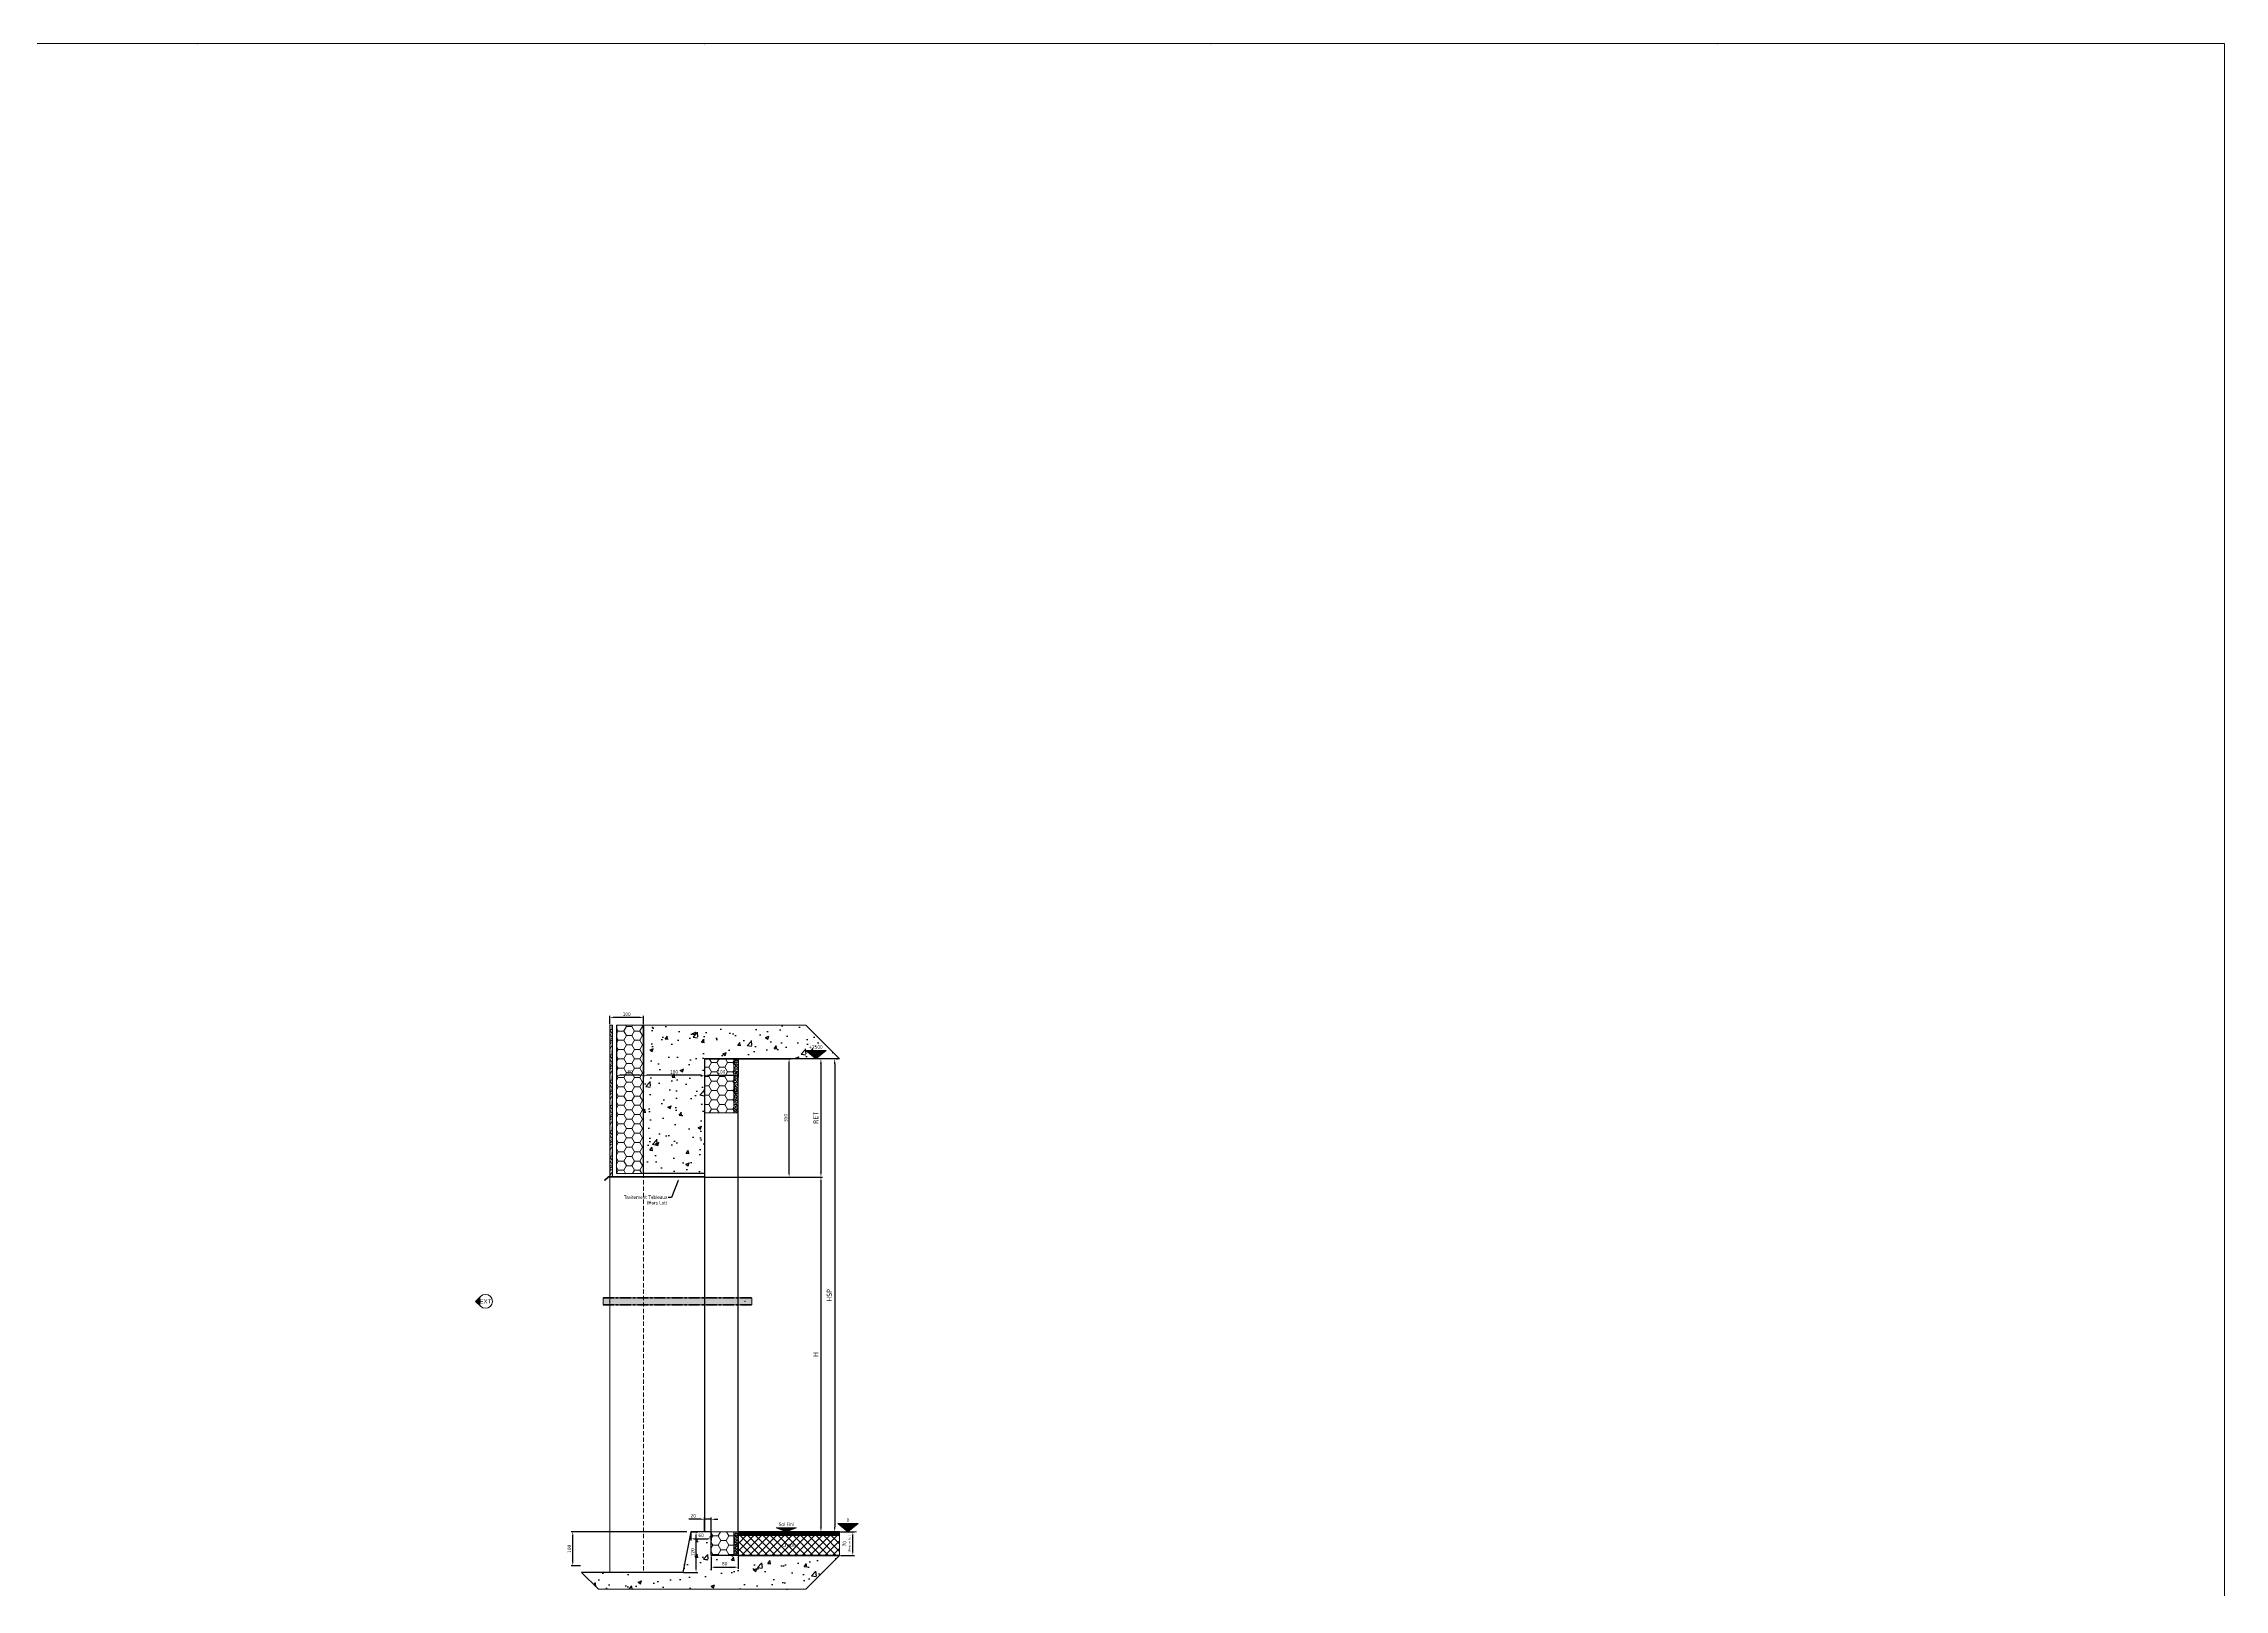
# Model space of a CAD drawing. Header units: millimetres. Extents: x -20000 to 230000, y -17405 to 24510.
# Drawn here: x 123044 to 129500, y 4924 to 9500 of the extents above; entities that cross this region are included whole.
import ezdxf
from ezdxf import colors
from ezdxf.entities.mleader import LeaderData, LeaderLine
from ezdxf.enums import TextEntityAlignment as Align
from ezdxf.math import Vec2, Vec3

# ---------------------------------------------------------------- set-up
doc = ezdxf.new("R2010")
doc.units = ezdxf.units.MM
doc.header["$PDMODE"] = 35
doc.header["$PDSIZE"] = 0.5
doc.linetypes.add('AXES', pattern=[50.8, 31.75, -6.35, 6.35, -6.35])
doc.linetypes.add('CACHE', pattern=[9.525, 6.35, -3.175])
doc.layers.get('0').update_dxf_attribs({"lineweight": 13})
doc.layers.get('Defpoints').update_dxf_attribs({"true_color": 0xc2a584})
for name, color, linetype, lineweight in [('0 - 1 (validé)', 3, 'Continuous', 13), ('1 - Aluminium', 150, 'Continuous', 13), ('1 - Axe', 1, 'AXES', 0), ('1 - BETON', 251, 'Continuous', 25), ('1 - Bois', 44, 'Continuous', 13), ('1 - Béton', 251, 'Continuous', 25), ('1 - Cotation', 32, 'Continuous', 13), ('1 - INTERROMPU', 253, 'CACHE', 13), ('1 - Isolant', 132, 'Continuous', 13), ('1 - Platre', 252, 'Continuous', 13), ('1 - Texte', 7, 'Continuous', 13), ('Texte', 7, 'Continuous', 13)]:
    doc.layers.add(name, color=color, linetype=linetype, lineweight=lineweight)
for name, color, linetype, lineweight, plot in [('0 - Invisible', 43, 'Continuous', 0, False), ('0 - Trame', 1, 'Continuous', 0, False), ('Non visible', 163, 'Continuous', 25, False)]:
    doc.layers.add(name, color=color, linetype=linetype, lineweight=lineweight, plot=plot)
doc.layers.add('1 - Cache', color=7, linetype='Continuous', lineweight=0, true_color=0xffffff)
doc.styles.get("Standard").update_dxf_attribs({"font": 'ARIALUNI.TTF'})
doc.styles.add('Texte Poralu', font='tahomabd.ttf')
doc.dimstyles.new('100 - 1000', dxfattribs={"dimtxt": 15, "dimasz": 15, "dimexe": 5, "dimexo": 2.5, "dimgap": 8, "dimtad": 1, "dimdec": 1, "dimtxsty": 'Texte Poralu', "dimcen": 10, "dimazin": 0, "dimtfac": 1, "dimtdec": 1, "dimtmove": 0, "dimatfit": 3, "dimfxl": 1, "dimarcsym": 0})
doc.dimstyles.new('30 - 1000', dxfattribs={"dimtxt": 10, "dimasz": 10, "dimexe": 5, "dimexo": 2.5, "dimgap": 5, "dimtad": 1, "dimdec": 1, "dimtxsty": 'Texte Poralu', "dimcen": 5, "dimazin": 0, "dimtfac": 1, "dimtdec": 1, "dimtmove": 0, "dimatfit": 3, "dimfxl": 1, "dimarcsym": 0})

# ---------------------------------------------------------------- blocks, each defined once
blk = doc.blocks.new('Cadre Coupe_Elev')
for p in [(3500, 9500), (5000, 9500), (6500, 9500), (8000, 9500)]:
    blk.add_point(p)
at = {"layer": '0 - Trame'}
blk.add_lwpolyline([(500, 500), (9500, 500), (9500, 9500), (500, 9500)], close=True, dxfattribs=at)
at = {"layer": 'Defpoints'}
blk.add_point((5000, 5730), dxfattribs=at)
at = {"color": 7}
blk.add_attdef('REPERE_1', text='', height=300, dxfattribs=at).set_placement((1000, 9000), align=Align.MIDDLE_CENTER)
at = {"layer": '1 - Texte', "color": 7}
for tag, p in [('DEFINITION1', (5000, 1200)), ('DEFINITION2', (5000, 800))]:
    blk.add_attdef(tag, text='', height=250, dxfattribs=at).set_placement(p, align=Align.MIDDLE_CENTER)
at = {"layer": 'Non visible', "style": 'Texte Poralu'}
for p in [(5447.1, 4905.8), (5447.1, 4605.8)]:
    blk.add_attdef('REPERE_2', text='', height=35, dxfattribs=at).set_placement(p, align=Align.MIDDLE_LEFT)
blk = doc.blocks.new('*U1044')
at = {"layer": '1 - Béton'}
h = blk.add_hatch(dxfattribs=at)
h.set_pattern_fill('ANSI31', color=256, scale=0.5, angle=135)
h.set_pattern_definition([(180, (200, -2e-12), (-3e-16, -1.5875), [])])
h.paths.add_polyline_path([(0, 60), (300, 60), (300, 70), (0, 70)])
h = blk.add_hatch(dxfattribs=at)
h.set_pattern_fill('ANSI37', color=256, scale=5)
h.set_pattern_definition([(45, (200, -2e-12), (-11.2253, 11.2253), []), (135, (200, -2e-12), (-11.2253, -11.2253), [])])
h.paths.add_polyline_path([(0, 0), (300, 0), (300, 60), (0, 60)])
h.paths.add_polyline_path([(125.9, 20.8), (174, 20.8), (174, 42.4), (125.9, 42.4)], flags=24)
at = {"layer": '0 - Invisible'}
for points in [[(0, 60), (300, 60), (300, 70), (0, 70), (0, 60)], [(0, 0), (300, 0), (300, 60), (0, 60), (0, 0)]]:
    blk.add_lwpolyline(points, dxfattribs=at)
at = {"layer": '1 - Béton'}
for points in [[(300, 70), (0, 70), (0, 60), (300, 60)], [(300, 60), (0, 60), (0, 0), (300, 0)]]:
    blk.add_lwpolyline(points, dxfattribs=at)
at = {"layer": 'Texte', "insert": (150, 30), "char_height": 10, "attachment_point": 5, "style": 'Texte Poralu'}
blk.add_mtext_dynamic_manual_height_columns('Chape', width=29.382, gutter_width=50, heights=[0], dxfattribs=at)
blk = doc.blocks.new('*U1065')
at = {"layer": '1 - Isolant'}
h = blk.add_hatch(dxfattribs=at)
h.set_pattern_fill('HONEY', color=256, scale=5)
h.set_pattern_definition([(0, (-58617.141, -19307.493), (23.8125, 13.7481532), [15.875, -31.75]), (120, (-58617.141, -19307.493), (-23.8125, 13.7481533), [15.875, -31.75]), (60, (-58617.141, -19307.493), (5e-08, 27.4963065), [-31.75, 15.875])])
h.paths.add_polyline_path([(0, -70), (67, -70), (67, 0), (0, 0)])
at = {"layer": '1 - Platre'}
h = blk.add_hatch(dxfattribs=at)
h.set_pattern_fill('AR-SAND', color=256, scale=0.1)
h.set_pattern_definition([(37.5, (-58617.141, -19307.4927), (-0.16000313, 4.89413237), [0, -3.8608, 0, -4.318, 0, -4.1275]), (7.5, (-58617.141, -19307.4927), (4.4952328, 7.168251), [0, -2.0828, 0, -3.4798, 0, -1.3335]), (327.5, (-58620.265, -19307.4927), (7.9099237, 0.01437185), [0, -1.27, 0, -4.572, 0, -5.969]), (317.5, (-58620.265, -19307.4927), (7.6355645, 2.2292932), [0, -0.635, 0, -2.9972, 0, -3.429])])
h.paths.add_polyline_path([(80, -70), (80, 0), (67, 0), (67, -70)])
at = {"layer": '0 - Invisible'}
for points in [[(0, -70), (67, -70)], [(67, -70), (80, -70)]]:
    blk.add_lwpolyline(points, dxfattribs=at)
at = {"layer": '1 - Isolant'}
blk.add_lwpolyline([(67, -70), (67, 0), (0, 0), (0, -70)], dxfattribs=at)
at = {"layer": '1 - Platre'}
blk.add_lwpolyline([(80, -70), (80, 0), (67, 0), (67, -70)], dxfattribs=at)
blk = doc.blocks.new('*U1064')
at = {"layer": '1 - BETON'}
h = blk.add_hatch(dxfattribs=at)
h.set_pattern_fill('CONCRETE', color=256, scale=15, style=0, pattern_type=2)
h.set_pattern_definition([(50, (112, 180), (107.589, -9.413), [11.25, -123.75]), (355, (112, 180), (-20.813, 112.829), [9, -99]), (100.451, (120.97, 179.22), (86.776, 103.416), [9.561, -105.171]), (46.184, (112, 210), (160.086, -24.828), [16.875, -185.625]), (96.636, (125.34, 207.93), (140.2, 146.118), [14.34, -157.757]), (351.184, (112, 210), (140.2, 146.118), [13.5, -148.5]), (21, (127, 202.5), (89.536, -60.393), [11.25, -123.75]), (326, (127, 202.5), (36.497, 108.773), [9, -99]), (71.451, (134.46, 197.47), (126.033, 48.38), [9.561, -105.171]), (37.5, (112, 180), (1.824, 49.934), [0, -97.8, 0, -100.5, 0, -99.375]), (7.5, (112, 180), (39.4604, 59.1618), [0, -57.3, 0, -95.55, 0, -37.875]), (327.5, (78.55, 180), (80.0734, -3.3832), [0, -37.5, 0, -117, 0, -155.25]), (317.5, (63.55, 180), (87.478, 15.016), [0, -48.75, 0, -77.7, 0, -110.25])])
h.paths.add_polyline_path([(380, -70), (280, -170), (-334, -170), (-384, -120), (-84, -120), (-60, 0), (0, 0), (0, -70)])
at = {"layer": '0 - Invisible'}
blk.add_lwpolyline([(380, -70), (280, -170), (-334, -170), (-384, -120)], dxfattribs=at)
at = {"layer": '1 - BETON'}
blk.add_lwpolyline([(380, -70), (0, -70), (0, 0), (-60, 0), (-84, -120), (-384, -120)], dxfattribs=at)
blk = doc.blocks.new('*D1594')
at = {"layer": '1 - Cotation', "color": 0, "lineweight": -2, "transparency": 16777216}
for p, q in [((125020, 5021.2), (125020, 4984.2)), ((125030, 4989.2), (125090, 4989.2)), ((125100, 5021.2), (125100, 4984.2))]:
    blk.add_line(p, q, dxfattribs=at)
at = {"layer": '1 - Cotation', "color": 0, "transparency": 16777216}
for points in [[(125030, 4990.8), (125030, 4987.5), (125020, 4989.2)], [(125090, 4990.8), (125090, 4987.5), (125100, 4989.2)]]:
    blk.add_solid(points, dxfattribs=at)
at = {"layer": 'Defpoints', "color": 0, "transparency": 16777216}
for p in [(125020, 5023.7), (125100, 5023.7), (125100, 4989.2)]:
    blk.add_point(p, dxfattribs=at)
at = {"layer": '1 - Cotation', "color": 0, "transparency": 16777216, "insert": (125060, 4999.4), "char_height": 10, "attachment_point": 5, "style": 'Texte Poralu'}
blk.add_mtext('80', dxfattribs=at)
blk = doc.blocks.new('*U199')
blk.add_hatch(color=256).paths.add_polyline_path([(25, 0), (55, 25), (-5, 25)])
blk.add_line((0, 0), (50, 0))
blk.add_lwpolyline([(25, 0), (55, 25), (-5, 25), (25, 0)])
at = {"style": 'Texte Poralu'}
blk.add_attdef('HAUTEUR', text='', height=10, dxfattribs=at).set_placement((25, 35), align=Align.MIDDLE_CENTER)
blk = doc.blocks.new('*U200')
blk.add_hatch(color=256).paths.add_polyline_path([(0, 0), (30, 12.5), (-30, 12.5)])
blk.add_lwpolyline([(0, 0), (30, 12.5), (-30, 12.5), (0, 0)])
at = {"layer": 'Texte', "insert": (0, 17.5), "char_height": 10, "attachment_point": 8, "style": 'Texte Poralu'}
blk.add_mtext('Sol Fini', dxfattribs=at)
blk = doc.blocks.new('*D1595')
at = {"color": 0, "lineweight": -2, "transparency": 16777216}
for p, q in [((125402.5, 5093.7), (125444.3, 5093.7)), ((125439.3, 5033.7), (125439.3, 5083.7)), ((125402.5, 5023.7), (125444.3, 5023.7))]:
    blk.add_line(p, q, dxfattribs=at)
at = {"color": 0, "transparency": 16777216}
for points in [[(125437.7, 5083.7), (125441, 5083.7), (125439.3, 5093.7)], [(125437.7, 5033.7), (125441, 5033.7), (125439.3, 5023.7)]]:
    blk.add_solid(points, dxfattribs=at)
at = {"layer": 'Defpoints', "color": 0, "transparency": 16777216}
for p in [(125400, 5093.7), (125439.3, 5093.7), (125400, 5023.7)]:
    blk.add_point(p, dxfattribs=at)
at = {"color": 0, "transparency": 16777216, "insert": (125421.7, 5058.7), "char_height": 10, "attachment_point": 5, "rotation": 90, "style": 'Texte Poralu'}
blk.add_mtext('70 \\P{\\H0.6x;(Réserve Sol)}', dxfattribs=at)
blk = doc.blocks.new('*D1602')
at = {"layer": '1 - Cotation', "color": 0, "lineweight": -2, "transparency": 16777216}
for p, q in [((124960, 5091.2), (124960, 5068.2)), ((124970, 5073.2), (125010, 5073.2)), ((125020, 5091.2), (125020, 5068.2))]:
    blk.add_line(p, q, dxfattribs=at)
at = {"layer": '1 - Cotation', "color": 0, "transparency": 16777216}
for points in [[(124970, 5074.8), (124970, 5071.5), (124960, 5073.2)], [(125010, 5074.8), (125010, 5071.5), (125020, 5073.2)]]:
    blk.add_solid(points, dxfattribs=at)
at = {"layer": 'Defpoints', "color": 0, "transparency": 16777216}
for p in [(124960, 5093.7), (125020, 5093.7), (125020, 5073.2)]:
    blk.add_point(p, dxfattribs=at)
at = {"layer": '1 - Cotation', "color": 0, "transparency": 16777216, "insert": (124990, 5083.4), "char_height": 10, "attachment_point": 5, "style": 'Texte Poralu'}
blk.add_mtext('60', dxfattribs=at)
blk = doc.blocks.new('*U801')
at = {"layer": '1 - Isolant'}
h = blk.add_hatch(dxfattribs=at)
h.set_pattern_fill('HONEY', color=256, scale=5)
h.set_pattern_definition([(0, (-58597.141, -19447.493), (23.8125, 13.7481532), [15.875, -31.75]), (120, (-58597.141, -19447.493), (-23.8125, 13.7481533), [15.875, -31.75]), (60, (-58597.141, -19447.493), (5e-08, 27.4963065), [-31.75, 15.875])])
h.paths.add_polyline_path([(0, -350), (87, -350), (87, -190), (0, -190)])
at = {"layer": '1 - Platre'}
h = blk.add_hatch(dxfattribs=at)
h.set_pattern_fill('AR-SAND', color=256, scale=0.1)
h.set_pattern_definition([(37.5, (-58597.141, -19447.4927), (-0.16000313, 4.89413237), [0, -3.8608, 0, -4.318, 0, -4.1275]), (7.5, (-58597.141, -19447.4927), (4.4952328, 7.168251), [0, -2.0828, 0, -3.4798, 0, -1.3335]), (327.5, (-58600.265, -19447.4927), (7.9099237, 0.01437185), [0, -1.27, 0, -4.572, 0, -5.969]), (317.5, (-58600.265, -19447.4927), (7.6355645, 2.2292932), [0, -0.635, 0, -2.9972, 0, -3.429])])
h.paths.add_polyline_path([(100, -350), (100, -190), (87, -190), (87, -350)])
at = {"layer": '0 - Invisible'}
for points in [[(0, -350), (87, -350)], [(87, -350), (100, -350)]]:
    blk.add_lwpolyline(points, dxfattribs=at)
at = {"layer": '1 - Isolant'}
blk.add_lwpolyline([(87, -350), (87, -190), (0, -190), (0, -350)], dxfattribs=at)
at = {"layer": '1 - Platre'}
blk.add_lwpolyline([(100, -350), (100, -190), (87, -190), (87, -350)], dxfattribs=at)
blk = doc.blocks.new('*U901')
at = {"layer": '1 - Isolant'}
h = blk.add_hatch(dxfattribs=at)
h.set_pattern_fill('HONEY', color=256, scale=5, style=0)
h.set_pattern_definition([(0, (-80, 280), (23.8125, 13.74815), [15.875, -31.75]), (120, (-80, 280), (-23.8125, 13.74815), [15.875, -31.75]), (60, (-80, 280), (5e-08, 27.4963), [-31.75, 15.875])])
h.paths.add_polyline_path([(-80, 440), (0, 440), (0, 0), (-80, 0)])
at = {"layer": '0 - Invisible'}
blk.add_lwpolyline([(-80, 440), (0, 440)], dxfattribs=at)
at = {"layer": '1 - Isolant'}
blk.add_lwpolyline([(0, 440), (0, 0), (0, 0), (0, 0), (-80, 0), (-80, 440)], dxfattribs=at)
blk = doc.blocks.new('*D1599')
at = {"layer": '1 - Cotation', "color": 0, "lineweight": -2, "transparency": 16777216}
for p, q in [((125002.5, 6144.3), (125350, 6144.3)), ((125345, 6129.3), (125345, 5108.7)), ((125397.5, 5093.7), (125340, 5093.7))]:
    blk.add_line(p, q, dxfattribs=at)
at = {"layer": '1 - Cotation', "color": 0, "transparency": 16777216}
for points in [[(125342.5, 6129.3), (125347.5, 6129.3), (125345, 6144.3)], [(125342.5, 5108.7), (125347.5, 5108.7), (125345, 5093.7)]]:
    blk.add_solid(points, dxfattribs=at)
at = {"layer": 'Defpoints', "color": 0, "transparency": 16777216}
for p in [(125000, 6144.3), (125345, 5093.7), (125400, 5093.7)]:
    blk.add_point(p, dxfattribs=at)
at = {"layer": '1 - Cotation', "color": 0, "transparency": 16777216, "insert": (125329.5, 5619), "char_height": 15, "attachment_point": 5, "rotation": 90, "style": 'Texte Poralu'}
blk.add_mtext('H', dxfattribs=at)
blk = doc.blocks.new('*D1600')
at = {"layer": '1 - Cotation', "color": 0, "lineweight": -2, "transparency": 16777216}
for p, q in [((125397.5, 6494.3), (125380.7, 6494.3)), ((125385.7, 6479.3), (125385.7, 5108.7)), ((125397.5, 5093.7), (125380.7, 5093.7))]:
    blk.add_line(p, q, dxfattribs=at)
at = {"layer": '1 - Cotation', "color": 0, "transparency": 16777216}
for points in [[(125383.2, 6479.3), (125388.2, 6479.3), (125385.7, 6494.3)], [(125383.2, 5108.7), (125388.2, 5108.7), (125385.7, 5093.7)]]:
    blk.add_solid(points, dxfattribs=at)
at = {"layer": 'Defpoints', "color": 0, "transparency": 16777216}
for p in [(125400, 6494.3), (125385.7, 5093.7), (125400, 5093.7)]:
    blk.add_point(p, dxfattribs=at)
at = {"layer": '1 - Cotation', "color": 0, "transparency": 16777216, "insert": (125369.9, 5794), "char_height": 15, "attachment_point": 5, "rotation": 90, "style": 'Texte Poralu'}
blk.add_mtext('HSP', dxfattribs=at)
blk = doc.blocks.new('*U1314')
at = {"layer": '1 - BETON'}
h = blk.add_hatch(dxfattribs=at)
h.set_pattern_fill('CONCRETE', color=256, scale=15, style=0, pattern_type=2)
h.set_pattern_definition([(50, (120, 40), (107.589, -9.413), [11.25, -123.75]), (355, (120, 40), (-20.813, 112.83), [9, -99]), (100.451, (128.97, 39.22), (86.776, 103.416), [9.561, -105.171]), (46.184, (120, 70), (160.086, -24.828), [16.875, -185.625]), (96.636, (133.34, 67.93), (140.2, 146.12), [14.34, -157.757]), (351.184, (120, 70), (140.2, 146.12), [13.5, -148.5]), (21, (135, 62.5), (89.536, -60.393), [11.25, -123.75]), (326, (135, 62.5), (36.497, 108.773), [9, -99]), (71.451, (142.46, 57.47), (126.033, 48.38), [9.561, -105.171]), (37.5, (120, 40), (1.824, 49.934), [0, -97.8, 0, -100.5, 0, -99.375]), (7.5, (120, 40), (39.4604, 59.162), [0, -57.3, 0, -95.55, 0, -37.875]), (327.5, (86.55, 40), (80.0734, -3.3832), [0, -37.5, 0, -117, 0, -155.25]), (317.5, (71.55, 40), (87.478, 15.016), [0, -48.75, 0, -77.7, 0, -110.25])])
h.paths.add_polyline_path([(400, 340), (300, 440), (-180, 440), (-180, 0), (0, 0), (0, 340)])
at = {"layer": '0 - Invisible'}
blk.add_lwpolyline([(400, 340), (300, 440), (-180, 440)], dxfattribs=at)
at = {"layer": '1 - BETON'}
blk.add_lwpolyline([(400, 340), (0, 340), (0, 0), (-180, 0), (-180, 440)], dxfattribs=at)
blk = doc.blocks.new('*U198')
h = blk.add_hatch(color=256)
edge = h.paths.add_edge_path()
edge.add_line((-29.2, 0), (-14.6, -14.6))
edge.add_arc((0, 0), 20.6, 180, 225, ccw=False)
edge.add_arc((0, 0), 20.6, 135, 180, ccw=False)
edge.add_line((-14.6, 14.6), (-29.2, 0))
for p, q in [((-14.6, 14.6), (-29.2, 0)), ((-29.2, 0), (-14.6, -14.6))]:
    blk.add_line(p, q)
blk.add_circle((0, 0), 20.6)
at = {"insert": (0, 0), "char_height": 12.5, "attachment_point": 5}
blk.add_mtext('EXT', dxfattribs=at)
blk = doc.blocks.new('*D1596')
at = {"layer": '1 - Cotation', "color": 0, "lineweight": -2, "transparency": 16777216}
for p, q in [((125000, 6491.8), (125000, 6440.5)), ((125100, 6491.8), (125100, 6440.5)), ((125010, 6445.5), (125090, 6445.5))]:
    blk.add_line(p, q, dxfattribs=at)
at = {"layer": '1 - Cotation', "color": 0, "transparency": 16777216}
for points in [[(125010, 6447.2), (125010, 6443.8), (125000, 6445.5)], [(125090, 6447.2), (125090, 6443.8), (125100, 6445.5)]]:
    blk.add_solid(points, dxfattribs=at)
at = {"layer": 'Defpoints', "color": 0, "transparency": 16777216}
for p in [(125000, 6494.3), (125100, 6494.3), (125100, 6445.5)]:
    blk.add_point(p, dxfattribs=at)
at = {"layer": '1 - Cotation', "color": 0, "transparency": 16777216, "insert": (125050, 6455.7), "char_height": 10, "attachment_point": 5, "style": 'Texte Poralu'}
blk.add_mtext('100', dxfattribs=at)
blk = doc.blocks.new('*D1603')
at = {"layer": '1 - Cotation', "color": 0, "lineweight": -2, "transparency": 16777216}
for p, q in [((124820, 6591.8), (124820, 6440.5)), ((125000, 6491.8), (125000, 6440.5)), ((124990, 6445.5), (124830, 6445.5))]:
    blk.add_line(p, q, dxfattribs=at)
at = {"layer": '1 - Cotation', "color": 0, "transparency": 16777216}
for points in [[(124830, 6447.2), (124830, 6443.8), (124820, 6445.5)], [(124990, 6447.2), (124990, 6443.8), (125000, 6445.5)]]:
    blk.add_solid(points, dxfattribs=at)
at = {"layer": 'Defpoints', "color": 0, "transparency": 16777216}
for p in [(124820, 6594.3), (125000, 6494.3), (124820, 6445.5)]:
    blk.add_point(p, dxfattribs=at)
at = {"layer": '1 - Cotation', "color": 0, "transparency": 16777216, "insert": (124910, 6455.7), "char_height": 10, "attachment_point": 5, "style": 'Texte Poralu'}
blk.add_mtext('180', dxfattribs=at)
blk = doc.blocks.new('*D1597')
at = {"layer": '1 - Cotation', "color": 0, "lineweight": -2, "transparency": 16777216}
for p, q in [((125397.5, 6494.3), (125340, 6494.3)), ((125345, 6479.3), (125345, 6159.3)), ((125002.5, 6144.3), (125350, 6144.3))]:
    blk.add_line(p, q, dxfattribs=at)
at = {"layer": '1 - Cotation', "color": 0, "transparency": 16777216}
for points in [[(125342.5, 6479.3), (125347.5, 6479.3), (125345, 6494.3)], [(125342.5, 6159.3), (125347.5, 6159.3), (125345, 6144.3)]]:
    blk.add_solid(points, dxfattribs=at)
at = {"layer": 'Defpoints', "color": 0, "transparency": 16777216}
for p in [(125400, 6494.3), (125000, 6144.3), (125345, 6144.3)]:
    blk.add_point(p, dxfattribs=at)
at = {"layer": '1 - Cotation', "color": 0, "transparency": 16777216, "insert": (125329.5, 6319.3), "char_height": 15, "attachment_point": 5, "rotation": 90, "style": 'Texte Poralu'}
blk.add_mtext('RET', dxfattribs=at)
blk = doc.blocks.new('*U474')
blk.add_hatch(color=256).paths.add_polyline_path([(-70, 0), (-100, 25), (-40, 25)])
blk.add_line((0, 0), (-95, 0))
blk.add_lwpolyline([(-70, 0), (-100, 25), (-40, 25), (-70, 0)])
at = {"style": 'Texte Poralu'}
blk.add_attdef('HAUTEUR', text='', height=10, dxfattribs=at).set_placement((-70, 35), align=Align.MIDDLE_CENTER)
blk = doc.blocks.new('*D1604')
at = {"layer": 'Defpoints', "color": 0, "lineweight": -2, "transparency": 16777216}
for p, q in [((125002.5, 6494.3), (125255.7, 6494.3)), ((125250.7, 6154.3), (125250.7, 6484.3)), ((125002.5, 6144.3), (125255.7, 6144.3))]:
    blk.add_line(p, q, dxfattribs=at)
at = {"layer": 'Defpoints', "color": 0, "transparency": 16777216}
for p in [(125000, 6494.3), (125250.7, 6494.3), (125000, 6144.3)]:
    blk.add_point(p, dxfattribs=at)
for points in [[(125249.1, 6484.3), (125252.4, 6484.3), (125250.7, 6494.3)], [(125249.1, 6154.3), (125252.4, 6154.3), (125250.7, 6144.3)]]:
    blk.add_solid(points, dxfattribs=at)
at = {"layer": 'Defpoints', "color": 0, "transparency": 16777216, "insert": (125240.5, 6319.3), "char_height": 10, "attachment_point": 5, "rotation": 90, "style": 'Texte Poralu'}
blk.add_mtext('350', dxfattribs=at)
blk = doc.blocks.new('*D1605')
at = {"layer": '1 - Cotation', "color": 0, "lineweight": -2, "transparency": 16777216}
for p, q in [((124740, 6591.8), (124740, 6440.5)), ((124820, 6591.8), (124820, 6440.5)), ((124810, 6445.5), (124750, 6445.5))]:
    blk.add_line(p, q, dxfattribs=at)
at = {"layer": '1 - Cotation', "color": 0, "transparency": 16777216}
for points in [[(124750, 6447.2), (124750, 6443.8), (124740, 6445.5)], [(124810, 6447.2), (124810, 6443.8), (124820, 6445.5)]]:
    blk.add_solid(points, dxfattribs=at)
at = {"layer": 'Defpoints', "color": 0, "transparency": 16777216}
for p in [(124740, 6594.3), (124820, 6594.3), (124740, 6445.5)]:
    blk.add_point(p, dxfattribs=at)
at = {"layer": '1 - Cotation', "color": 0, "transparency": 16777216, "insert": (124780, 6455.7), "char_height": 10, "attachment_point": 5, "style": 'Texte Poralu'}
blk.add_mtext('80', dxfattribs=at)
blk = doc.blocks.new('*D1598')
at = {"layer": '1 - Cotation', "color": 0, "lineweight": -2, "transparency": 16777216}
for p, q in [((124720, 6596.8), (124720, 6621.3)), ((124810, 6616.3), (124730, 6616.3)), ((124820, 6596.8), (124820, 6621.3))]:
    blk.add_line(p, q, dxfattribs=at)
at = {"layer": '1 - Cotation', "color": 0, "transparency": 16777216}
for points in [[(124730, 6618), (124730, 6614.7), (124720, 6616.3)], [(124810, 6618), (124810, 6614.7), (124820, 6616.3)]]:
    blk.add_solid(points, dxfattribs=at)
at = {"layer": 'Defpoints', "color": 0, "transparency": 16777216}
for p in [(124720, 6616.3), (124720, 6594.3), (124820, 6594.3)]:
    blk.add_point(p, dxfattribs=at)
at = {"layer": '1 - Cotation', "color": 0, "transparency": 16777216, "insert": (124770, 6626.5), "char_height": 10, "attachment_point": 5, "style": 'Texte Poralu'}
blk.add_mtext('100', dxfattribs=at)
blk = doc.blocks.new('*U839')
at = {"layer": '1 - Cache'}
blk.add_hatch(color=256, dxfattribs=at).paths.add_polyline_path([(-20, -10), (420, -10), (420, 10), (-20, 10)])
at = {"layer": '0 - Invisible'}
blk.add_lwpolyline([(-20, -10), (420, -10), (420, 10), (-20, 10)], close=True, dxfattribs=at)
for p in [(0, 0), (400, 0)]:
    blk.add_point(p, dxfattribs=at)
at = {"layer": '1 - Axe', "lineweight": 50}
for p, q in [((-20, 10), (420, 10)), ((-20, -10), (420, -10))]:
    blk.add_line(p, q, dxfattribs=at)
blk = doc.blocks.new('*U831')
at = {"layer": '1 - Aluminium'}
h = blk.add_hatch(dxfattribs=at)
h.set_pattern_fill('ANSI32', color=256, scale=0.5, angle=90, style=0)
h.set_pattern_definition([(135, (-295.6066, -10.1673), (-3.367596, -3.367596), []), (135, (-295.6066, -7.922), (-3.367596, -3.367596), [])])
edge = h.paths.add_edge_path()
edge.add_line((0, 1.5), (0, 0))
edge.add_line((0, 0), (-284.4, 0))
edge.add_line((-284.4, 0), (-294.5, -10.2))
edge.add_line((-294.5, -10.2), (-295.6, -9.1))
edge.add_line((-295.6, -9.1), (-285.4, 1.1))
edge.add_arc((-284.4, 0), 1.5, 90, 135, ccw=False)
edge.add_line((-284.4, 1.5), (0, 1.5))
blk.add_lwpolyline([(0, 1.5), (0, 0), (0, 0, -0.414214), (0, 0), (-284.4, 0), (-294.5, -10.2), (-295.6, -9.1), (-285.4, 1.1, -0.198912), (-284.4, 1.5), (0, 1.5)], format="xyb", close=True, dxfattribs=at)
blk = doc.blocks.new('*U900')
at = {"layer": '1 - Bois'}
h = blk.add_hatch(dxfattribs=at)
h.set_pattern_fill('352', color=256, scale=75, style=0, pattern_type=2)
h.set_pattern_definition([(0, (449.75, -17), (75, 75), [22.5, -52.5]), (0, (449.75, -13.25), (75, 75), [22.5, -52.5]), (0, (453.5, -5.75), (75, 75), [15, -60]), (0, (457.25, 1.75), (75, 75), [11.25, -63.75]), (0, (457.25, 9.25), (75, 75), [7.5, -67.5]), (0, (438.5, 16.75), (75, 75), [3.75, -18.75, 3.75, -48.75]), (0, (449.75, 20.5), (75, 75), [3.75, -30, 11.25, -30]), (0, (464.75, 24.25), (75, 75), [3.75, -3.75, 3.75, -63.75]), (0, (461, 28), (75, 75), [3.75, -71.25]), (0, (457.25, 35.5), (75, 75), [11.25, -63.75]), (0, (457.25, 43), (75, 75), [15, -60]), (0, (453.5, 50.5), (75, 75), [18.75, -22.5, 3.75, -30]), (90, (423.5, 5.5), (-75, 75), [3.75, -7.5, 18.75, -45]), (90, (427.25, 13), (-75, 75), [3.75, -3.75, 11.25, -56.25]), (90, (431, 43), (-75, 75), [7.5, -67.5]), (90, (434.75, 13), (-75, 75), [15, -22.5, 3.75, -33.75]), (90, (438.5, 54.25), (-75, 75), [3.75, -71.25]), (90, (442.25, 16.75), (-75, 75), [11.25, -63.75]), (90, (449.75, 20.5), (-75, 75), [7.5, -67.5]), (90, (457.25, 20.5), (-75, 75), [3.75, -11.25, 11.25, -48.75]), (90, (461, 24.25), (-75, 75), [3.75, -71.25]), (90, (464.75, 9.25), (-75, 75), [10.5, -64.5]), (90, (468.5, -5.75), (-75, 75), [7.5, -67.5]), (90, (476, 24.25), (-75, 75), [3.75, -71.25]), (90, (483.5, 20.5), (-75, 75), [11.25, -63.75]), (90, (491, 20.5), (-75, 75), [11.25, -63.75]), (45, (479.75, -9.5), (8e-15, 75), [5.3033, -5.3033, 5.3033, -90.1563]), (45, (464.75, 9.25), (8e-15, 75), [10.6065, -95.46]), (45, (434.75, 46.75), (8e-15, 75), [10.607, -95.46]), (45, (449.75, 28), (8e-15, 75), [10.607, -95.46]), (45, (453.5, 13), (8e-15, 75), [10.607, -95.46]), (45, (476, -2), (8e-15, 75), [10.6065, -95.46]), (45, (468.5, 1.75), (8e-15, 75), [15.91, -90.156]), (45, (446, 35.5), (8e-15, 75), [5.303, -100.763]), (45, (442.25, 43), (8e-15, 75), [5.303, -100.763]), (45, (472.25, 43), (8e-15, 75), [5.303, -100.763]), (45, (442.25, 5.5), (8e-15, 75), [5.303, -100.763]), (45, (483.5, 31.75), (8e-15, 75), [5.303, -100.763]), (45, (457.25, 24.25), (8e-15, 75), [5.303, -100.763]), (45, (464.75, 31.75), (8e-15, 75), [5.303, -100.763]), (135, (461, 16.75), (-75, 8e-15), [5.3033, -5.3033, 15.91, -79.5496]), (135, (472.25, 16.75), (-75, 8e-15), [5.303, -100.763]), (135, (472.25, -9.5), (-75, 8e-15), [5.303, -100.763]), (135, (457.25, 9.25), (-75, 8e-15), [5.303, -100.763]), (135, (468.5, 24.25), (-75, 8e-15), [5.303, -100.763]), (135, (449.75, 5.5), (-75, 8e-15), [5.303, -100.763]), (135, (479.75, 5.5), (-75, 8e-15), [5.303, -100.763]), (135, (427.25, -17), (-75, 8e-15), [5.303, -100.763]), (135, (431, -13.25), (-75, 8e-15), [10.607, -95.46]), (135, (434.75, -9.5), (-75, 8e-15), [10.607, -95.46]), (135, (442.25, -9.5), (-75, 8e-15), [10.607, -95.46]), (135, (446, -2), (-75, 8e-15), [10.607, -95.46]), (135, (476, 28), (-75, 8e-15), [10.6065, -95.4595]), (135, (491, -9.5), (-75, 8e-15), [10.6065, -95.4595]), (135, (494.75, 50.5), (-75, 8e-15), [10.6065, -95.4595]), (135, (494.75, 43), (-75, 8e-15), [10.6065, -95.4595]), (135, (487.25, 39.25), (-75, 8e-15), [10.6065, -95.4595]), (135, (434.75, 39.25), (-75, 8e-15), [15.91, -90.156]), (135, (483.5, 31.75), (-75, 8e-15), [15.91, -90.156]), (26.565, (442.25, 54.25), (75, 3e-08), [8.385, -159.32]), (26.565, (442.25, 16.75), (75, 3e-08), [8.385, -159.32]), (26.565, (449.75, 39.25), (75, 3e-08), [8.385, -159.32]), (26.565, (472.25, -13.25), (75, 3e-08), [8.385, -159.32]), (26.565, (468.5, -5.75), (75, 3e-08), [8.385, -159.32]), (26.565, (446, 9.25), (75, 3e-08), [8.385, -159.32]), (26.565, (446, 46.75), (75, 3e-08), [8.385, -159.32]), (26.565, (468.5, 24.25), (75, 3e-08), [16.77, -150.935]), (63.435, (468.5, 35.5), (4e-09, 75), [8.385, -159.32]), (63.435, (479.75, 13), (4e-09, 75), [8.385, -159.32]), (63.435, (442.25, 28), (4e-09, 75), [8.385, -159.32]), (63.435, (427.25, 31.75), (4e-09, 75), [8.385, -159.32]), (63.435, (472.25, 16.75), (4e-09, 75), [8.385, -159.32]), (63.435, (464.75, 16.75), (4e-09, 75), [8.385, -159.32]), (63.435, (434.75, 28), (4e-09, 75), [16.77, -150.935]), (63.435, (491, 1.75), (4e-09, 75), [16.77, -150.935]), (63.435, (483.5, 5.5), (4e-09, 75), [16.77, -150.935]), (116.565, (423.5, -5.75), (-3e-08, 75), [8.385, -159.32]), (116.565, (423.5, 35.5), (-3e-08, 75), [8.385, -159.32]), (116.565, (438.5, -17), (-3e-08, 75), [8.385, -159.32]), (116.565, (431, 50.5), (-3e-08, 75), [8.385, -159.32]), (116.565, (438.5, 5.5), (-3e-08, 75), [8.385, -159.32]), (116.565, (453.5, 13), (-3e-08, 75), [8.385, -159.32]), (116.565, (461, 28), (-3e-08, 75), [8.385, -159.32]), (116.565, (427.25, -2), (2e-05, 75), [8.385, -159.32]), (116.565, (446, 9.25), (-3e-08, 75), [8.385, -159.32]), (116.565, (468.5, 1.75), (-3e-08, 75), [8.385, -159.32]), (116.565, (476, 9.25), (-3e-08, 75), [8.385, -159.32]), (116.565, (491, 31.75), (-3e-08, 75), [8.385, -159.32]), (116.565, (434.75, 54.25), (-3e-08, 75), [8.385, -159.32]), (116.565, (423.5, 50.5), (-3e-08, 75), [16.77, -150.935]), (116.565, (434.75, -2), (-3e-08, 75), [16.77, -150.935]), (153.435, (423.5, -13.25), (-75, 4e-09), [8.385, -159.32]), (153.435, (487.25, -17), (-75, 4e-09), [8.385, -159.32]), (153.435, (483.5, 20.5), (-75, 4e-09), [8.385, -159.32]), (153.435, (453.5, -5.75), (-75, 4e-09), [8.385, -159.32]), (153.435, (449.75, -13.25), (-75, 4e-09), [8.385, -159.32]), (153.435, (457.25, 1.75), (-75, 4e-09), [8.385, -159.32]), (153.435, (479.75, 46.75), (-75, 4e-09), [8.385, -159.32]), (153.435, (487.25, 50.5), (-75, 4e-09), [16.77, -150.935])])
h.paths.add_polyline_path([(0, 0), (448.5, 0), (448.5, 8), (0, 8)])
at = {"layer": '1 - Cache'}
h = blk.add_hatch(color=256, dxfattribs=at)
h.dxf.hatch_style = 2
h.paths.add_polyline_path([(0, 0), (448.5, 0), (448.5, 8), (0, 8)])
at = {"layer": '1 - Bois'}
blk.add_lwpolyline([(0, 0), (448.5, 0), (448.5, 8), (0, 8)], close=True, dxfattribs=at)
blk = doc.blocks.new('*D1601')
at = {"layer": '1 - Cotation', "color": 0, "lineweight": -2, "transparency": 16777216}
for p, q in [((124947.5, 5093.7), (124605.2, 5093.7)), ((124610.2, 5003.7), (124610.2, 5083.7)), ((124633.5, 4993.7), (124605.2, 4993.7))]:
    blk.add_line(p, q, dxfattribs=at)
at = {"layer": '1 - Cotation', "color": 0, "transparency": 16777216}
for points in [[(124608.5, 5083.7), (124611.9, 5083.7), (124610.2, 5093.7)], [(124608.5, 5003.7), (124611.9, 5003.7), (124610.2, 4993.7)]]:
    blk.add_solid(points, dxfattribs=at)
at = {"layer": 'Defpoints', "color": 0, "transparency": 16777216}
for p in [(124610.2, 5093.7), (124950, 5093.7), (124636, 4993.7)]:
    blk.add_point(p, dxfattribs=at)
at = {"layer": '1 - Cotation', "color": 0, "transparency": 16777216, "insert": (124600, 5043.7), "char_height": 10, "attachment_point": 5, "rotation": 90, "style": 'Texte Poralu'}
blk.add_mtext('100', dxfattribs=at)
blk = doc.blocks.new('*D1612')
at = {"layer": '1 - Cotation', "color": 0, "lineweight": -2, "transparency": 16777216}
for p, q in [((124962.5, 5093.7), (124980.3, 5093.7)), ((124975.3, 4983.7), (124975.3, 5083.7)), ((124938.5, 4973.7), (124980.3, 4973.7))]:
    blk.add_line(p, q, dxfattribs=at)
at = {"layer": '1 - Cotation', "color": 0, "transparency": 16777216}
for points in [[(124973.6, 5083.7), (124976.9, 5083.7), (124975.3, 5093.7)], [(124973.6, 4983.7), (124976.9, 4983.7), (124975.3, 4973.7)]]:
    blk.add_solid(points, dxfattribs=at)
at = {"layer": 'Defpoints', "color": 0, "transparency": 16777216}
for p in [(124960, 5093.7), (124975.3, 5093.7), (124936, 4973.7)]:
    blk.add_point(p, dxfattribs=at)
at = {"layer": '1 - Cotation', "color": 0, "transparency": 16777216, "insert": (124965.1, 5033.7), "char_height": 10, "attachment_point": 5, "rotation": 90, "style": 'Texte Poralu'}
blk.add_mtext('120', dxfattribs=at)
blk = doc.blocks.new('*D1613')
at = {"layer": '1 - Cotation', "color": 0, "lineweight": -2, "transparency": 16777216}
for p, q in [((124990, 5131.1), (124954, 5131.1)), ((125000, 5096.2), (125000, 5136.1)), ((125020, 5131.1), (125000, 5131.1)), ((125020, 5096.2), (125020, 5136.1)), ((125030, 5131.1), (125040, 5131.1))]:
    blk.add_line(p, q, dxfattribs=at)
at = {"layer": '1 - Cotation', "color": 0, "transparency": 16777216}
for points in [[(124990, 5132.7), (124990, 5129.4), (125000, 5131.1)], [(125030, 5132.7), (125030, 5129.4), (125020, 5131.1)]]:
    blk.add_solid(points, dxfattribs=at)
at = {"layer": 'Defpoints', "color": 0, "transparency": 16777216}
for p in [(125000, 5131.1), (125000, 5093.7), (125020, 5093.7)]:
    blk.add_point(p, dxfattribs=at)
at = {"layer": '1 - Cotation', "color": 0, "transparency": 16777216, "insert": (124967, 5141.3), "char_height": 10, "attachment_point": 5, "style": 'Texte Poralu'}
blk.add_mtext('20', dxfattribs=at)

msp = doc.modelspace()

# ---------------------------------------------------------------- linework, layer by layer
at = {"layer": '1 - BETON', "ltscale": 2}
msp.add_line((125100, 5093.73), (125100, 6334.33), dxfattribs=at)
msp.add_lwpolyline([(125000, 6154.33), (125000, 5093.73), (125000, 5093.73)], dxfattribs=at)
at = {"layer": '1 - Bois'}
msp.add_line((124720, 6145.83), (124720, 4973.73), dxfattribs=at)
at = {"layer": '1 - INTERROMPU', "ltscale": 2}
msp.add_line((124820, 6154.33), (124820, 4973.73), dxfattribs=at)

# ---------------------------------------------------------------- block references
at = {"rotation": 270}
msp.add_blockref('*U900', (124720, 6594.33), dxfattribs=at)
for name, p in [('*U901', (124820, 6154.33)), ('*U1314', (125000, 6154.33)), ('*U831', (125000, 6144.33)), ('*U198', (124351.67, 5776.29)), ('*U839', (124720, 5776.28)), ('*U1064', (125020, 5093.73)), ('*U1065', (125020, 5093.73)), ('*U1044', (125100, 5023.73))]:
    msp.add_blockref(name, p)
at = {"xscale": -1, "rotation": 180}
msp.add_blockref('*U801', (125000, 6144.33), dxfattribs=at)
at = {"layer": '0 - 1 (validé)'}
msp.add_blockref('Cadre Coupe_Elev', (120000, 0), dxfattribs=at)
at = {"layer": '1 - Cotation'}
ref = msp.add_blockref('*U474', (125400, 6494.33), dxfattribs=at)
ref.add_attrib('HAUTEUR', '+2500', dxfattribs={"layer": '0', "height": 10, "style": 'Texte Poralu'}).set_placement((125329.22, 6529.33), align=Align.MIDDLE_CENTER)
at = {"layer": 'Texte'}
msp.add_blockref('*U200', (125242.5, 5093.73), dxfattribs=at)
msp.add_blockref('*U199', (125400, 5093.73), dxfattribs=at).add_auto_attribs({'HAUTEUR': '0'})

# ---------------------------------------------------------------- dimensions: what is measured, and where the dimension line sits
dim = msp.add_linear_dim(base=(125439.33, 5093.73), p1=(125400, 5023.73), p2=(125400, 5093.73), angle=90, text='<> \\P{\\H0.6x;(Réserve Sol)}', dimstyle='30 - 1000')
dim.commit()
dim.dimension.update_dxf_attribs({"geometry": '*D1595', "text_midpoint": (125421.69, 5058.73)})
at = {"layer": '1 - Cotation'}
for base, p1, p2, picture, middle in [((124720, 6616.34), (124820, 6594.33), (124720, 6594.33), '*D1598', (124770, 6626.54)), ((124740, 6445.51), (124820, 6594.33), (124740, 6594.33), '*D1605', (124780, 6455.73)), ((124820, 6445.51), (125000, 6494.33), (124820, 6594.33), '*D1603', (124910, 6455.73)), ((125100, 6445.51), (125000, 6494.33), (125100, 6494.33), '*D1596', (125050, 6455.71)), ((125000, 5131.07), (125020, 5093.73), (125000, 5093.73), '*D1613', (124967.01, 5141.28)), ((125020, 5073.16), (124960, 5093.73), (125020, 5093.73), '*D1602', (124990, 5083.36)), ((125100, 4989.16), (125020, 5023.73), (125100, 5023.73), '*D1594', (125060, 4999.39))]:
    dim = msp.add_linear_dim(base=base, p1=p1, p2=p2, dimstyle='30 - 1000', dxfattribs=at)
    dim.commit()
    dim.dimension.update_dxf_attribs({"geometry": picture, "text_midpoint": middle})
for base, p1, p2, angle, text, picture, middle in [((125345, 6144.33), (125400, 6494.33), (125000, 6144.33), 270, 'RET', '*D1597', (125329.5, 6319.33)), ((125385.67, 5093.73), (125400, 6494.33), (125400, 5093.73), 90, 'HSP', '*D1600', (125369.9, 5794.03)), ((125345, 5093.73), (125000, 6144.33), (125400, 5093.73), 90, 'H', '*D1599', (125329.5, 5619.03))]:
    dim = msp.add_linear_dim(base=base, p1=p1, p2=p2, angle=angle, text=text, dimstyle='100 - 1000', dxfattribs=at)
    dim.commit()
    dim.dimension.update_dxf_attribs({"geometry": picture, "text_midpoint": middle})
for base, p1, p2, picture, middle in [((124610.21, 5093.73), (124636, 4993.73), (124950, 5093.73), '*D1601', (124600, 5043.73)), ((124975.26, 5093.73), (124936, 4973.73), (124960, 5093.73), '*D1612', (124965.06, 5033.73))]:
    dim = msp.add_linear_dim(base=base, p1=p1, p2=p2, angle=90, dimstyle='30 - 1000', dxfattribs=at)
    dim.commit()
    dim.dimension.update_dxf_attribs({"geometry": picture, "text_midpoint": middle})
at = {"layer": 'Defpoints'}
dim = msp.add_linear_dim(base=(125250.74, 6494.33), p1=(125000, 6144.33), p2=(125000, 6494.33), angle=90, dimstyle='30 - 1000', dxfattribs=at)
dim.commit()
dim.dimension.update_dxf_attribs({"geometry": '*D1604', "text_midpoint": (125240.53, 6319.33)})

# ---------------------------------------------------------------- leaders
at = {"layer": '1 - Texte'}
ml = msp.add_multileader_mtext('Standard', dxfattribs=at)
ml.set_content('Traitement Tableaux\\P(Hors Lot)', color=256, style='Texte Poralu')
ml.set_leader_properties()
ml.build(insert=Vec2(0, 0))
ml.multileader.update_dxf_attribs({"dogleg_length": 10})
ctx = ml.context
ctx.base_point, ctx.char_height, ctx.plane_origin = Vec3(124745.06, 6083.36), 10, Vec3(124831.8, 6021.89)
ctx.text_align_type = 2
notes = []
notes.append((ctx, [(0, (1, 1, 0), (124902.59, 6083.36), (-1, 0), 10, [(0, [(124924.02, 6137.63)], 0, [])])]))
ctx.mtext.insert, ctx.mtext.alignment, ctx.mtext.flow_direction = Vec3(124890.59, 6089.74), 3, 5
for ctx, leaders in notes:
    for number, flags, end, landing, length, lines in leaders:
        leader = LeaderData()
        leader.index, (leader.has_last_leader_line, leader.has_dogleg_vector, leader.attachment_direction) = number, flags
        leader.last_leader_point, leader.dogleg_vector, leader.dogleg_length = Vec3(end), Vec3(landing), length
        for number, points, colour, breaks in lines:
            line = LeaderLine()
            line.index, line.vertices, line.color, line.breaks = number, Vec3.list(points), colors.encode_raw_color(colour), breaks
            leader.lines.append(line)
        ctx.leaders.append(leader)

doc.saveas('drawing.dxf')
